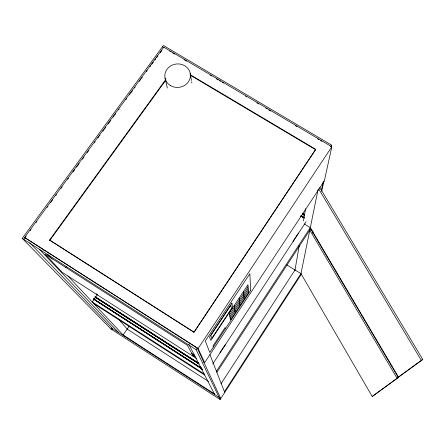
<?xml version="1.0" encoding="UTF-8"?>
<svg xmlns="http://www.w3.org/2000/svg" width="445" height="445" viewBox="0 0 445 445"><rect width="100%" height="100%" fill="white"/><g stroke="black" fill="none" stroke-linecap="round" stroke-linejoin="round"><path stroke-width="0.67" d="M294.968 270.315L299.201 245.657M303.44 220.998L305.554 208.672M165.813 79.455L49.545 240.061L193.97 332.27L315.744 149.331L190.482 74.843M300.614 275.316L318.053 189.62M312.301 232.451L312.629 230.916M321.268 190.822L323.17 181.988M330.88 146.216L330.785 146.65L331.742 145.209L163.41 45.479L22.25 238.37L111.022 329.039L220.136 399.521L301.348 274.181M312.574 233.397L313.019 231.356M321.724 191.289L323.938 181.104M331.303 147.239L331.742 145.209M220.136 399.521L196.145 349.692L197.218 348.079L24.57 237.496L163.766 47.17L331.814 146.772L324.361 180.881L204.644 362.675L203.782 362.119M224.419 391.706L300.959 273.619L286.786 264.881M221.02 383.746L295.029 269.965M216.426 371.23L310.315 227.64L304.174 223.907M216.871 372.365L309.803 230.171L311.027 229.52L398.281 377.466L372.22 396.484L300.959 273.619M297.232 234.882L293.049 241.257L293.984 240.072M212.755 363.943L306.065 221.727M230.193 318.236L248.293 290.791M202.214 369.706L200.311 368.221L200.968 367.22M303.084 214.913L303.69 213.995L304.686 214.796M229.581 314.793L248.071 286.797M229.893 316.534L248.182 288.816M204.644 362.675L198.103 348.513L331.814 146.772M193.97 332.27L315.744 149.331M129.133 326.207L123.126 334.974L214.412 393.903M111.022 329.039L111.806 327.898M111.984 329.667L112.657 328.688L29.704 242.814M201.068 368.438L93.472 299.073L93.639 298.834L201.068 367.876M95.436 297.416L95.152 296.67L198.459 363.009M97.277 294.785L92.249 301.966L204.094 373.922M95.597 300.642L95.708 300.342M65.649 267.645L66.444 266.527M49.829 240.383L165.902 80.005M23.774 239.343L26.116 236.139M30.216 230.532L31.033 229.409M36.051 222.55L36.868 221.426M47.126 207.403L47.943 206.28M50.713 202.492L51.537 201.368M52.048 200.673L52.866 199.549M55.636 195.761L56.454 194.643M60.965 188.474L62.194 186.789M67.634 179.352L68.458 178.228M72.969 172.059L74.61 169.812M76.546 167.164L79.121 163.643M82.286 159.31L83.109 158.192M83.226 158.031L84.044 156.907M87.209 152.585L88.85 150.338M94.301 142.884L95.124 141.76M97.872 138L98.69 136.882M99.224 136.153L100.047 135.03M102.789 131.275L103.613 130.151M104.147 129.417L105.788 127.175M108.118 123.983L110.71 120.439M113.041 117.252L114.27 115.572M114.81 114.832L115.633 113.709M118.37 109.965L119.193 108.841M125.891 99.686L126.708 98.562M129.445 94.824L130.263 93.7M130.813 92.949L132.454 90.708M134.362 88.093L135.185 86.97M139.285 81.363L140.926 79.121M141.477 78.365L142.3 77.241M146.399 71.634L147.223 70.51M149.943 66.783L150.766 65.66M151.734 64.336L153.375 62.094M154.866 60.053L155.683 58.935M156.657 57.605L157.886 55.92M160.194 52.766L161.885 50.452M297.61 234.304L298.578 233.074M225.337 344.703L220.002 352.574L220.453 352.145M372.22 396.484L398.281 377.466M310.315 227.64L398.475 377.099L422.75 359.432L319.76 187.506M422.75 359.432L398.475 377.099M201.941 369.35L202.392 369.522M302.227 213.494L303.69 213.995M301.048 216.198L303.017 217.332M200.673 366.897L199.666 366.452L200.94 367.559M200.979 367.131L200.128 366.758L200.717 367.331M201.257 368.527L200.829 368.338L201.657 369.011L200.311 368.221M162.408 46.842L163.888 47.715L163.766 47.17M169.795 51.22L170.98 51.92M172.755 52.972L174.535 54.029M184.035 59.663L186.538 61.143M210.324 75.244L211.52 75.95M216.342 78.809L218.128 79.872M219.318 80.578L220.514 81.285M222.272 82.325L223.496 83.048M245.568 96.137L246.764 96.843M256.871 102.834L258.662 103.896M265.882 108.174L267.078 108.886M268.869 109.948L270.66 111.011M295.157 125.529L296.949 126.591M317.674 138.873L318.865 139.585M320.65 140.642L321.846 141.349M189.97 75.005L315.672 149.765M302.828 213.478L304.603 214.557M201.529 368.688L201.841 368.877M202.314 369.673L201.095 368.816L202.303 369.433M49.545 240.061L193.881 332.07M24.57 237.496L198.103 348.513M22.25 238.37L196.145 349.692M191.417 353.163L194.343 355.043M192.218 354.704L195.133 356.573M196.712 358.581L62.267 272.385L44.956 254.095L187.462 345.353L193.375 356.501M97.855 298.623L100.77 300.492M101.933 301.243L155.522 335.652M156.685 336.403L166.591 342.761M167.754 343.512L198.042 362.959M94.985 296.91L198.876 363.632M199.026 363.915L95.38 297.355L94.04 299.268L200.628 367.776M95.992 297.772L198.464 363.582M93.472 299.073L202.075 368.872M93.956 303.79L204.667 375.029M127.175 329.066L208.499 381.448M112.657 328.688L220.787 398.509L197.135 347.895M202.075 369.305L200.701 368.527L202.136 369.606M300.859 215.753L304.324 218.061M39.271 249.189L118.453 332.432M43.198 249.539L44.15 250.552M47.465 254.101L52.204 259.168M67.851 275.889L124.261 336.186M93.639 298.834L94.095 299.329M95.152 296.67L97.271 298.25L97.049 298.428M96.348 293.722L97.26 294.768M118.52 319.143L127.365 329.278M318.687 188.852L421.276 360.261M309.803 230.171L397.018 378.172M188.819 344.347L214.79 394.637M209.895 354.504L224.714 392.457M213.383 346.933L213.027 345.882L225.131 327.514L225.398 328.705M165.028 78.148L167.331 87.999M190.204 73.119L191.439 80.423M191.662 81.752L191.89 83.082M234.215 305.531L235.227 312.713M239.137 298.078L239.95 305.548M243.554 291.397L244.183 299.129M300.97 216.37A1.43 0.417 33.4 0 1 301.682 216.548A1.43 0.417 33.4 0 0 300.981 216.353A1.379 0.401 33.4 0 1 301.421 216.459M301.187 215.625A3.354 0.973 33.4 0 1 303.98 217.505M302.845 217.338A1.379 0.401 33.4 0 0 301.999 216.726A1.43 0.417 33.4 0 1 302.9 217.371A1.43 0.417 33.4 0 0 302.005 216.687M301.321 215.881A2.826 0.818 33.4 0 1 304.08 217.889M302.3 213.934A3.354 0.979 33.4 0 1 304.48 215.28M303.056 214.501A2.826 0.829 33.4 0 1 303.685 214.891M300.909 216.153A1.802 0.523 33.4 0 1 303.073 217.36M303.334 217.638A1.802 0.523 33.4 0 1 303.507 217.883M303.089 214.824A1.952 0.573 33.4 0 1 303.523 215.091M302.817 213.845A1.43 0.417 33.4 0 1 304.536 214.813A0.985 0.289 33.4 0 0 303.384 213.967A0.985 0.289 33.4 0 0 303.128 214.29M248.399 292.727L230.488 319.899L229.27 313.019L247.954 284.739L248.399 292.727M250.602 290.457L209.751 352.446L205.323 340.942L249.862 273.681L250.602 290.457M231.901 303.123L209.551 336.904L210.769 340.447L232.563 307.462L231.901 303.123M230.844 305.259L210.813 335.524L211.776 338.411L231.4 308.719L230.844 305.259M170.518 85.601A12.844 11.754 -6.7 0 0 190.427 76.178A12.844 11.754 -6.7 0 0 171.931 65.237A12.844 11.754 -6.7 0 0 170.518 85.601"/></g></svg>
